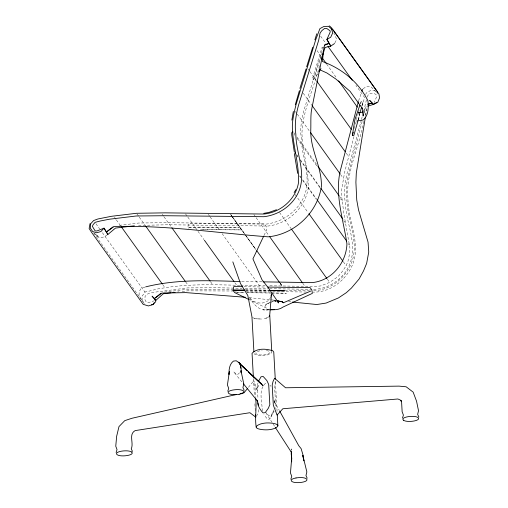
<?xml version="1.0" encoding="UTF-8"?>
<svg xmlns="http://www.w3.org/2000/svg" width="508" height="508" viewBox="0 0 508 508"><rect width="100%" height="100%" fill="white"/><g stroke="black" fill="none" stroke-linecap="round" stroke-linejoin="round"><path stroke-width="0.38" stroke-dasharray="2.54 1.91" d="M291.249 450.456L291.274 448.888L291.287 449.974M356.699 119.71L356.864 117.475L358.362 113.322M359.81 113.5L359.518 116.173L359.81 113.5L358.172 120.231L358.921 118.345L357.943 120.212M257.537 390.608L253.803 380.74L253.644 381.8L255.016 387.09L255.581 397.167M365.639 115.481L367.024 106.94M257.956 383.057L256.565 389.471L259.378 384.346M366.452 99.854L363.791 110.757M358.712 111.855L359.061 110.382M360.636 103.759L361.163 101.549L362.991 102.032L361.982 105.785M353.949 136.595L344.608 172.288L341.84 188.493L341.611 195.993L344.03 214.719L349.929 247.968L349.606 253.727L347.999 261.156L346.164 265.697L342.919 270.751L337.915 276.72L329.66 282.385L320.846 285.896L315.83 286.499L268.351 285.769M358.324 119.888L359.918 113.811M361.906 106.216L364.636 97.53L355.937 85.388M362.14 121.564L348.913 172.079C346.704 181.756 345.142 191.846 347.04 201.714C347.929 221.456 358.654 241.262 352.228 260.833C346.589 277.292 331.089 290.252 313.398 290.735M364.344 113.144L366.547 104.724M363.772 121.368C359.035 148.399 344.291 175.05 348.285 203.124C349.167 222.866 359.893 242.672 353.466 262.249C347.58 279.032 331.292 292.538 313.061 292.125M365.379 115.272L366.986 109.182M361.34 119.945L347.231 172.796C344.741 182.772 343.668 193.275 345.421 203.467C346.139 222.999 356.997 242.557 350.564 261.893C345.224 277.889 329.051 289.738 312.134 289.331M361.544 119.183L362.16 116.884M363.391 113.906L364.947 109.525L363.576 111.144M354.292 128.403L356.318 121.082M361.931 105.854L362.991 102.032M273.615 409.924L272.536 413.791L269.799 419.024L267.653 419.284L263.944 414.826M323.304 46.888L304.089 109.868C301.504 119.031 299.891 128.676 301.269 138.182C301.682 157.099 311.493 176.308 304.724 194.888C298.482 210.712 283.445 221.729 266.706 224.053L166.948 222.65L138.57 223.037L118.942 225.4M319.494 65.691C314.096 88.246 302.838 109.766 301.942 133.255C302.495 151.93 309.01 170.174 308.14 188.805C304.743 208.413 287.585 223.857 267.906 226.054L168.224 224.758L137.497 225.425M323.367 47.447L322.148 47.13L312.268 79.324L313.715 79.496L321.831 54.159M358.597 100.813L361.271 93.25M365.677 94.609L366.198 93.142L369.957 90.824L374.631 90.608L377.749 93.504M360.388 103.715L361.163 101.549M367.354 97.085L368.103 95.015L370.173 93.364L374.148 93.586L375.996 94.412L376.568 96.914L374.218 102.502M264.052 235.394L266.744 229.705L266.192 226.276L264.541 223.964L188.697 223.653L187.82 227.254L188.684 228.467M334.893 42.875L336.575 39.567L335.344 35.63L333.8 32.963M270.885 296.742C267.481 305.619 254.432 304.457 249.492 297.618M270.777 417.157L274.053 411.105L270.827 415.334L268.681 415.595L265.906 412.642M256.438 416.141L257.829 413.887L258.661 410.769L258.578 409.213M265.633 383.14C257.594 390.468 262.636 401.93 262.16 411.302M313.715 79.496L317.564 73.749M248.425 387.356L253.803 380.74M239.452 372.815L238.157 374.142L236.722 374.313L233.623 371.767L242.481 382.638M268.288 317.354L264.185 318.687L266.535 318.167L269.246 316.522M363.112 88.811L366.23 86.589L370.923 86.722L376.688 92.392M269.792 302.4L265.614 305.003L267.329 303.397L265.036 306.14L265.151 306.946L266.44 308.077L250.184 300.152M107.277 234.867L104.324 236.874L100.044 237.738L98.577 237.217L94.234 233.064M267.487 303.619L269.558 302.825M270.243 302.558L273.691 301.231L276.034 301.155M271.742 301.815L273.691 301.231M144.939 287.09L141.395 288.099L139.141 291.636L139.097 295.961L143.224 302.025M154.483 300.742L148.006 302.724L146.158 301.892L144.945 299.593L145.053 296.31L147.796 293.878L150.546 292.729L187.757 287.903L216.287 287.738L242.081 288.296M239.859 285.331C214.173 284.645 188.341 283.762 162.897 288.093C156.147 288.671 149.657 291.611 143.091 292.221M164.401 292.068L186.392 289.427L232.016 289.573M177.425 292.062L178.994 291.878M182.137 291.497L187.63 290.836L234.036 290.995M268.973 309.816C259.861 311.963 253.936 304.559 249.447 297.783M200.92 229.438L240.957 229.902L200.622 229.724M269.443 309.632L263.157 309.709L269.418 309.702M244.088 292.475L235.42 292.557L244.037 292.684M276.473 301.054L275.126 301.06L276.454 301.136M245.44 290.309L268.948 290.608M247.174 292.722L270.681 293.027M271.462 293.04L286.353 293.23L271.355 292.951M241.694 281.527L262.268 281.845M240.652 285.344L265.182 285.718M245.231 288.341L268.84 288.69M269.627 288.703L311.347 289.319M245.402 289.776L268.332 290.1M284.937 290.335L309.448 290.678M245.853 291.173L269.577 291.509M272.739 291.554L306.737 292.036M244.069 286.702L266.224 287.052M245.942 290.093L268.834 290.519M234.817 291.014L236.366 291.04M270.567 292.932L247.244 292.449M249.206 297.656L269.653 299.739M270.434 299.815L275.939 300.374M288.525 301.65L290.881 301.892M275.342 300.488L272.339 299.853L275.26 300.552M340.557 199.028L342.284 200.228L339.509 196.361M343.884 221.151L345.256 222.39L343.414 219.831M348.031 243.643L349.396 244.881L348.012 242.951M95.593 234.194L98.577 237.217L95.479 233.775M269.964 385.235L270.999 386.334M230.461 214.344L231.858 216.275M232.321 216.916L245.332 234.931M245.796 235.579L256.026 249.733M280.187 283.191L282.226 286.22L279.914 283.013M231.381 215.621L244.323 233.591M244.786 234.239L255.88 249.638M320.662 36.189L326.619 44.494M308.115 69.075L309.499 70.999M309.956 71.641L316.395 80.62M303.244 93.212L311.569 104.819M346.234 153.187L348.545 156.413M295.421 111.512L296.805 113.443M297.263 114.084L309.69 131.42M340.525 174.434L343.287 178.289M293.789 132.582L294.71 133.871M297.021 137.09L316.421 164.148M293.922 133.972L294.843 135.261M297.155 138.481L317.005 166.179M296.583 154.496L297.961 156.42M300.26 159.62L320.002 187.166M296.608 155.194L297.98 157.118M300.279 160.318L320.015 187.852M299.949 175.901L300.869 177.19M302.724 179.769L316.586 199.111M299.517 175.965L300.901 177.895M302.749 180.473L316.147 199.168M295.161 194.539L308.026 212.49M343.408 261.849L346.164 265.697M279.559 212.496L291.046 228.524M327.362 279.178L329.66 282.385M230.911 214.63L232.296 216.567M232.759 217.214L255.873 249.46M279.914 282.994L282.226 286.22M208.261 214.325L209.645 216.256M210.109 216.903L220.262 231.07M222.11 233.648L259.499 285.807M185.534 213.912L187.376 216.484M187.839 217.126L197.517 230.632M197.98 231.273L203.968 239.63M234.848 282.708L236.696 285.28M162.192 214.268L163.57 216.192M164.033 216.833L171.393 227.108M210.515 281.68L212.814 284.886M136.95 213.925L138.792 216.491M139.249 217.132L145.225 225.463M185.661 281.876L187.96 285.077M114.503 217.322L115.881 219.246M116.338 219.888L120.472 225.654M162.751 284.632L165.049 287.833M95.948 223.742L99.625 228.873M102.381 232.715L145.117 292.335L142.151 295.961L142.1 300.285L143.281 302.063M93.523 232.785L144.463 303.848M317.055 50.622L321.177 56.407M326.682 64.116L336.766 78.251M253.892 214.541L255.714 217.106M256.172 217.748L268.954 235.712M302.736 283.191L305.016 286.398M265.894 412.807L272.758 423.437M273.183 424.104L274.898 426.764M274.364 401.447L279.317 410.426M273.983 400.755L274.657 403.816L273.691 397.567M277.07 411.283L275.355 380.625L274.72 388.544L275.844 408.699M257.245 385.864L258.013 399.136M253.467 378.644L254.394 395.167M254.876 403.816L255.27 410.889M271.183 351.238A7.125 2.261 -3.2 0 1 271.291 353.016L268.497 354.546A7.125 2.261 -3.2 0 1 260.623 355.492L256.254 354.825A7.125 2.261 -3.2 0 1 254.521 352.406M266.363 350.558A7.125 2.261 -3.2 0 1 267.735 354.133A7.125 2.261 -3.2 0 1 256.432 353.981A7.125 2.261 -3.2 0 1 262.109 350.501M261.322 319.03L256.121 318.821L252.59 317.69L256.121 318.821L261.322 319.03M200.425 227.139L187.82 227.254L239.224 227.482L200.425 227.139"/><path stroke-width="0.76" d="M291.23 451.244L291.649 461.835L291.713 457.752L290.474 472.967L291.744 476.314L290.824 479.222M269.608 316.478L271.507 293.84L271.037 296.018M363.391 113.906L363.15 116.034L362.179 107.779M323.621 50.692L322.383 61.481C341.63 68.447 358.921 82.239 367.938 100.844C368.516 107.474 368.732 115.297 363.182 119.996L356.826 120.923M256.172 426.98A12.884 4.089 -3.2 0 1 259.404 424.447A9.258 2.94 -3.2 0 1 266.884 422.948A12.884 4.089 -3.2 0 1 274.352 423.602A9.258 2.94 -3.2 0 1 276.879 427.12A12.884 4.089 -3.2 0 1 274.644 428.346A9.258 2.94 -3.2 0 1 267.164 429.838A12.884 4.089 -3.2 0 1 259.696 429.184A9.258 2.94 -3.2 0 1 256.172 426.98C254.699 417.284 256.889 407.651 255.619 397.942M291.884 120.11L293.345 111.43M229.375 371.665L228.994 374.428C228.892 369.703 229.356 364.255 233.375 361.112L236.239 360.769L239.992 363.366L241.154 368.611L241.167 372.796L240.976 370.707L243.808 383.991L242.926 387.598L244.157 390.252M229.349 371.729L227.425 385.007L228.695 388.353L227.774 391.262M357.937 120.987L353.835 135.458L352.381 135.287L354.882 119.64L359.874 105.156M365.385 117.037L356.311 172.93L355.898 182.315L356.749 200.069L358.527 209.887L368.046 242.119L368.745 252.07L366.643 263.411L363.531 270.904L359.08 279.025L351.377 288.119L346.297 292.697L338.379 297.967L326.117 303.06L316.833 304.527L292.456 302.05M90.005 223.666L89.129 228.549L91.884 232.766L143.192 304.343L148.399 305.937L152.933 304.571L155.664 301.79L155.804 300.38L163.29 293.764L171.139 292.818M358.394 101.575L340.963 168.167C333.902 193.3 343.44 219.145 346.939 243.992C346.24 263.042 331.546 280.791 312.128 282.607L263.061 281.857M352.381 135.287L353.231 132.226M360.026 112.732L361.505 107.385M295.281 104.788L299.396 90.653M321.348 59.62L325.05 47.479L330.74 46.095L334.562 43.536M361.88 91.256L362.49 89.256M306.642 66.815L312.687 47.32M314.865 39.834L316.763 33.776M116.11 452.469L117.024 449.561L115.761 446.215L116.643 436.315L118.986 426.58L124.778 420.637L131.997 418.255L236.296 394.525M299.917 88.373L306.038 68.986M402.488 418.014L403.409 415.106L402.139 411.759L401.599 402.025L400.787 400.374L401.415 401.257L400.266 399.993L397.897 398.99L282.835 408.756L277.057 415.049L273.323 405.181L272.199 385.02L273.018 381.552L274.568 378.244L285.547 387.769L399.053 386.124L406.152 386.785L413.156 392.144L416.547 401.187L418.522 410.743L417.646 414.35L418.871 416.998M295.205 152.578L294.45 154.426L297.669 173.387M263.716 236.106L252.927 258.87L261.931 279.641L268.497 288.036L278.638 302.946L277.482 301.689M258.312 381.648L261.061 376.765L263.207 376.504L266.903 380.619L268.7 384.486L269.831 404.647L268.434 408.076L265.227 412.648L263.081 412.909C259.728 409.435 257.435 405.251 257.226 400.279M294.126 192.576L295.834 189.694M318.846 71.838L320.98 68.644M154.165 302.774L152.933 304.571L151.486 304.787M292.868 131.293L291.725 132.836L291.783 135.16L294.31 151.994M247.447 388.556L244.024 392.767L240.163 393.643M362.198 112.763L363.118 111.684M107.867 234.467L104.026 228.149L100.895 231.553L96.641 232.766L92.608 231.502L90.322 228.048L90.526 223.945L93.65 220.536L97.892 218.98L111.436 216.3L136.493 213.284L165.227 212.858L263.893 214.039C280.587 212.554 295.904 199.257 298.533 182.48C299.256 164.001 292.83 145.834 292.354 127.273C292.271 119.532 294.253 112.027 296.056 104.565L315.722 39.719L319.932 28.607L323.85 26.505L328.524 26.289L331.483 28.962L332.715 32.893L330.721 37.217L326.879 39.427L330.74 46.095L326.879 39.427L330.149 32.156L330.149 30.874L326.771 28.48L324.606 28.391L321.78 30.715L320.103 33.014L318.643 40.418L298.602 104.959C295.872 114.446 294.5 124.473 295.846 134.315C296.037 153.003 306.184 172.034 299.256 190.322C293.592 204.927 279.337 214.878 263.969 216.713L164.668 215.722L136.214 215.995L109.366 219.227L100.095 221.044L95.123 222.339L93.091 224.682L92.392 226.397L95.091 230.854L96.901 230.988L104.026 228.149L107.867 234.467L115.507 228.073L134.353 225.806M160.858 293.319L154.324 298.641L152.076 296.151L155.804 300.38L154.324 298.641L161.868 293.065L185.992 292.614L245.275 297.263M113.017 226.898L106.35 232.035L113.97 226.568C165.519 224.942 216.776 233.007 268.065 236.817C294.481 234.474 317.608 212.611 321.399 186.341C321.939 166.999 310.166 149.587 310.769 130.15C311.004 123.628 310.553 117.107 311.404 110.611L324.549 45.148L329.203 43.313L324.447 45.117M367.786 106.134L373.456 104.407L376.593 102.47M373.456 104.407L369.754 100.521L373.456 104.407L377.736 102.362L379.571 97.822L378.924 93.936L333.286 30.277L331.483 28.962M283.794 302.597L310.725 291.059M276.485 209.734L269.062 212.382L263.716 213.373M368.059 104.388L371.996 103.01L367.906 104.299M145.65 286.887C176.492 279.127 208.597 280.556 240.113 281.508M363.315 112.046L358.172 112.719L359.264 112.935M172.714 292.633L175.07 292.348M269.716 309.785L274.161 309.575L272.586 309.594M277.597 301.098L282.004 301.631L283.515 302.851L282.162 301.854L277.819 301.054M244.411 290.1L232.899 290.144L233.782 286.544L242.481 286.677M244.653 290.297L232.899 290.144L234.632 292.564L249.479 299.803M269.729 290.62L284.62 290.811L269.621 290.532M267.805 287.071L310.172 287.623L311.829 289.935L312.382 293.364L283.102 307.016C279.444 309.81 274.606 309.918 270.205 309.702M277.774 301.206L282.004 301.631L276.847 300.806M319.596 69.666L326.93 73L335.864 79.032L350.088 91.351L362.541 108.725M255.714 417.106L249.898 412.718L135.141 430.606C128.321 434.404 134.017 443.001 131.261 448.805L132.486 451.453M239.281 363.436L247.269 370.853M248.406 371.907L261.525 384.092M239.274 363.442L246.088 369.818M248.933 372.478L263.131 385.762L238.493 362.185L240.1 363.861L240.849 368.211M329.438 25.838L331.724 28.016L377.355 91.675L377.615 92.894M243.465 383.851L257.74 401.364M327.997 46.412L352.273 80.277M316.852 81.261L351.345 129.375M312.026 105.467L345.313 151.898M310.61 132.702L340.068 173.793M317.805 166.084L339.052 195.72M320.916 188.443L342.5 218.548M317.049 199.758L346.621 241.014M308.947 213.773L342.951 261.207M291.509 229.165L326.898 278.536M256.8 250.749L279.457 282.353M204.432 240.271L233.928 281.426M171.856 227.749L210.052 281.038M145.682 226.104L185.204 281.235M121.393 226.936L162.293 283.991M322.555 58.331L326.225 63.475M338.601 80.823L357.391 107.169M269.411 236.353L302.279 282.55M275.33 427.431L291.63 452.685M279.698 411.118L298.736 445.662L301.149 448.685L302.946 454.806L303.86 460.813M307.207 478.206L305.975 475.558L306.857 471.951L302.825 455.384L303.79 460.762M232.835 261.868L240.525 283.61L247.809 295.497L251.955 316.814L253.911 351.752M255.492 414.82L255.822 416.884M291.675 458.445L291.186 453.593M275.266 379.044L273.761 352.12L272.815 350.806C266.275 348.679 257.124 347.923 252.051 353.301L253.378 377.063M277.241 414.401L277.876 425.806M269.773 315.627L271.723 350.564M258.204 402.92L258.331 405.251M131.578 452.012A7.379 2.343 -3.2 0 0 124.155 450.875A8.509 2.699 -3.2 0 0 118.662 451.891A7.379 2.343 -3.2 0 0 116.542 453.822A8.509 2.699 -3.2 0 0 118.878 455.447A7.379 2.343 -3.2 0 0 121.501 455.847A8.509 2.699 -3.2 0 0 130.092 454.819A7.379 2.343 -3.2 0 0 131.769 453.898A8.509 2.699 -3.2 0 0 131.578 452.012M239.128 394.284A7.379 2.343 -3.2 0 0 243.878 391.681A8.509 2.699 -3.2 0 0 241.541 390.055A7.379 2.343 -3.2 0 0 235.82 389.668A8.509 2.699 -3.2 0 0 230.327 390.684A7.379 2.343 -3.2 0 0 228.651 391.605A8.509 2.699 -3.2 0 0 230.543 394.24A7.379 2.343 -3.2 0 0 233.166 394.646A8.509 2.699 -3.2 0 0 239.128 394.284M403.555 420.243A7.379 2.343 -3.2 0 0 410.985 421.38A8.509 2.699 -3.2 0 0 416.471 420.357A7.379 2.343 -3.2 0 0 418.592 418.433A8.509 2.699 -3.2 0 0 416.255 416.801A7.379 2.343 -3.2 0 0 413.639 416.401A8.509 2.699 -3.2 0 0 405.047 417.436A7.379 2.343 -3.2 0 0 403.371 418.351A8.509 2.699 -3.2 0 0 403.555 420.243M296.005 477.965A7.379 2.343 -3.2 0 0 291.262 480.568A8.509 2.699 -3.2 0 0 293.599 482.2A7.379 2.343 -3.2 0 0 299.32 482.587A8.509 2.699 -3.2 0 0 304.806 481.565A7.379 2.343 -3.2 0 0 306.483 480.651A8.509 2.699 -3.2 0 0 304.59 478.009A7.379 2.343 -3.2 0 0 301.968 477.609A8.509 2.699 -3.2 0 0 296.005 477.965"/></g></svg>
